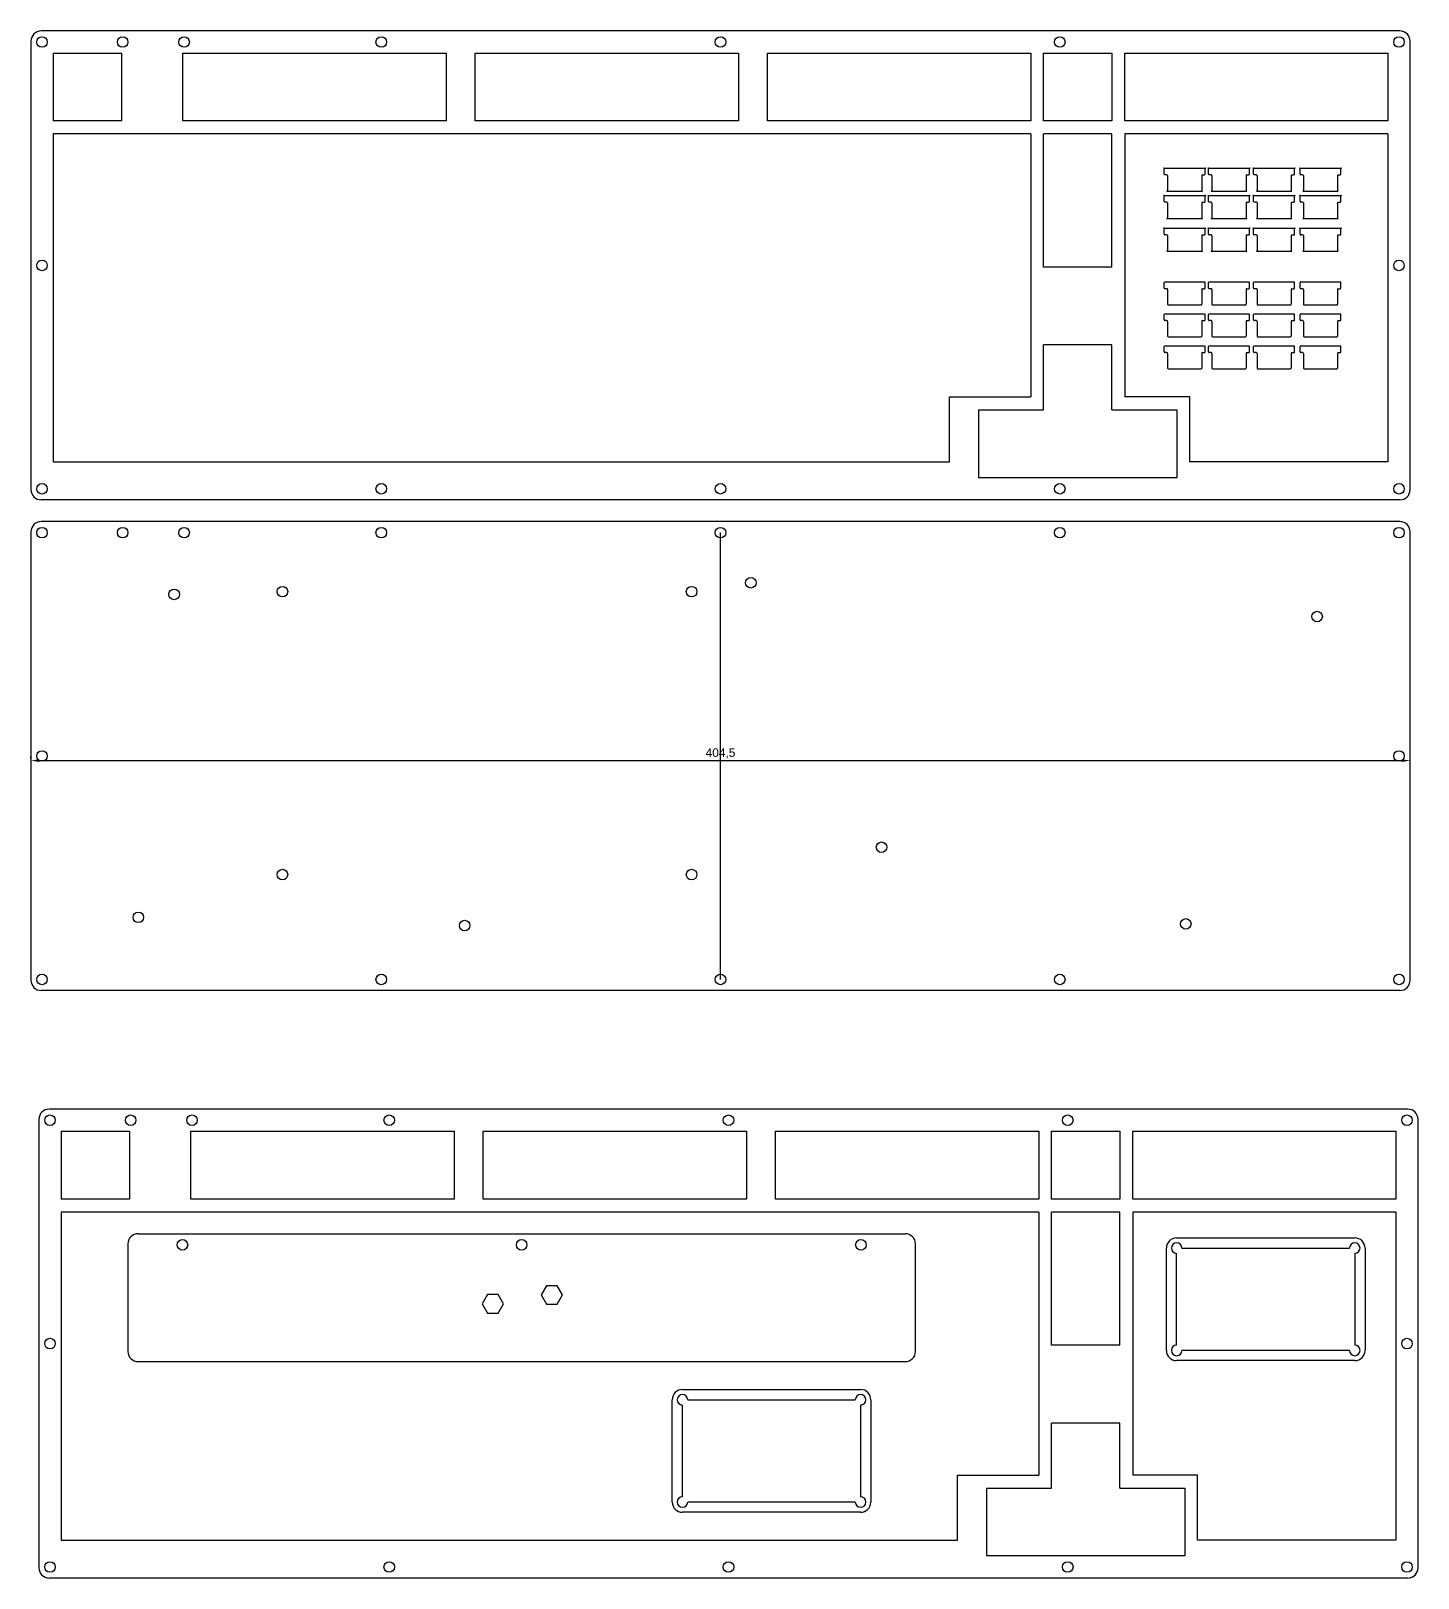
# Model space of a CAD drawing. Header units: millimetres. Extents: x 2268 to 3311, y 1469 to 1923.
# Drawn here: x 2267.8 to 2674.6, y 1468.9 to 1922.7 of the extents above; entities that cross this region are included whole.
import ezdxf

# ---------------------------------------------------------------- set-up
doc = ezdxf.new("R2010")
doc.units = ezdxf.units.MM
doc.styles.get("Standard").update_dxf_attribs({"font": 'arial.ttf'})
doc.dimstyles.new('ISO-25', dxfattribs={"dimtxt": 2.5, "dimasz": 2.5, "dimexe": 1.25, "dimexo": 0.625, "dimtad": 1, "dimtxsty": 'Standard', "dimcen": 2.5, "dimadec": 0, "dimazin": 0, "dimtfac": 1, "dimtmove": 0, "dimatfit": 3, "dimfxl": 1, "dimarcsym": 0})

# ---------------------------------------------------------------- blocks, each defined once
blk = doc.blocks.new('*D2')
at = {"color": 0, "lineweight": -2, "transparency": 16777216}
for p, q in [((2267.79, 1709.27), (2267.79, 1709.9)), ((2270.29, 1708.65), (2669.79, 1708.65)), ((2672.29, 1709.27), (2672.29, 1709.9))]:
    blk.add_line(p, q, dxfattribs=at)
at = {"color": 0, "transparency": 16777216}
for points in [[(2270.29, 1709.06), (2270.29, 1708.23), (2267.79, 1708.65)], [(2669.79, 1709.06), (2669.79, 1708.23), (2672.29, 1708.65)]]:
    blk.add_solid(points, dxfattribs=at)
at = {"layer": 'Defpoints', "color": 0, "transparency": 16777216}
for p in [(2267.79, 1708.65), (2672.29, 1708.65), (2672.29, 1708.65)]:
    blk.add_point(p, dxfattribs=at)
at = {"color": 0, "transparency": 16777216, "insert": (2470.04, 1710.77), "char_height": 2.5, "attachment_point": 5}
blk.add_mtext('404,5', dxfattribs=at)

msp = doc.modelspace()

# ---------------------------------------------------------------- linework, layer by layer
for p, q in [((2669.29, 1922.689), (2270.79, 1922.689)), ((2267.79, 1919.689), (2267.79, 1788.139)), ((2274.29, 1916.189), (2274.29, 1896.279)), ((2274.29, 1916.189), (2294.327, 1916.189)), ((2294.327, 1916.189), (2294.327, 1896.279)), ((2312.377, 1916.189), (2389.575, 1916.189)), ((2312.377, 1896.279), (2312.377, 1916.189)), ((2389.575, 1916.189), (2389.575, 1896.279)), ((2398.102, 1916.189), (2475.302, 1916.189)), ((2398.102, 1896.279), (2398.102, 1916.189)), ((2475.302, 1916.189), (2475.302, 1896.279)), ((2483.827, 1916.189), (2561.027, 1916.189)), ((2483.827, 1896.279), (2483.827, 1916.189)), ((2561.027, 1916.189), (2561.027, 1896.279)), ((2564.788, 1916.189), (2584.838, 1916.189)), ((2564.788, 1896.279), (2564.788, 1916.189)), ((2584.838, 1916.189), (2584.838, 1896.279)), ((2588.602, 1916.189), (2665.79, 1916.189)), ((2588.602, 1896.279), (2588.602, 1916.189)), ((2665.79, 1916.189), (2665.79, 1896.279)), ((2672.29, 1788.139), (2672.29, 1919.689)), ((2294.327, 1896.279), (2274.29, 1896.279)), ((2274.29, 1892.516), (2274.29, 1796.269)), ((2561.027, 1892.516), (2274.29, 1892.516)), ((2389.575, 1896.279), (2312.377, 1896.279)), ((2475.302, 1896.279), (2398.102, 1896.279)), ((2561.027, 1896.279), (2483.827, 1896.279)), ((2561.027, 1892.516), (2561.027, 1815.316)), ((2584.838, 1896.279), (2564.788, 1896.279)), ((2564.788, 1853.416), (2564.788, 1892.516)), ((2584.838, 1892.516), (2564.788, 1892.516)), ((2584.838, 1853.416), (2584.838, 1892.516)), ((2665.79, 1896.279), (2588.602, 1896.279)), ((2588.602, 1892.516), (2588.602, 1815.317)), ((2665.79, 1892.516), (2588.602, 1892.516)), ((2665.79, 1892.516), (2665.79, 1796.269)), ((2599.98, 1882.47), (2612.38, 1882.47)), ((2600.18, 1880.67), (2600.18, 1882.27)), ((2600.98, 1880.47), (2600.38, 1880.47)), ((2601.18, 1880.27), (2601.18, 1875.92)), ((2611.18, 1880.27), (2611.18, 1875.92)), ((2611.38, 1880.47), (2611.98, 1880.47)), ((2612.18, 1880.67), (2612.18, 1882.27)), ((2612.973, 1882.47), (2625.373, 1882.47)), ((2613.173, 1880.67), (2613.173, 1882.27)), ((2613.973, 1880.47), (2613.373, 1880.47)), ((2614.173, 1880.27), (2614.173, 1875.92)), ((2624.173, 1880.27), (2624.173, 1875.92)), ((2624.373, 1880.47), (2624.973, 1880.47)), ((2625.173, 1880.67), (2625.173, 1882.27)), ((2626.199, 1882.47), (2638.599, 1882.47)), ((2626.399, 1880.67), (2626.399, 1882.27)), ((2627.199, 1880.47), (2626.599, 1880.47)), ((2627.399, 1880.27), (2627.399, 1875.92)), ((2637.399, 1880.27), (2637.399, 1875.92)), ((2637.599, 1880.47), (2638.199, 1880.47)), ((2638.399, 1880.67), (2638.399, 1882.27)), ((2639.808, 1882.47), (2652.208, 1882.47)), ((2640.008, 1880.67), (2640.008, 1882.27)), ((2640.808, 1880.47), (2640.208, 1880.47)), ((2641.008, 1880.27), (2641.008, 1875.92)), ((2651.008, 1880.27), (2651.008, 1875.92)), ((2651.208, 1880.47), (2651.808, 1880.47)), ((2652.008, 1880.67), (2652.008, 1882.27)), ((2599.98, 1874.459), (2612.38, 1874.459)), ((2600.98, 1875.72), (2611.38, 1875.72)), ((2612.973, 1874.459), (2625.373, 1874.459)), ((2613.973, 1875.72), (2624.373, 1875.72)), ((2626.199, 1874.459), (2638.599, 1874.459)), ((2627.199, 1875.72), (2637.599, 1875.72)), ((2639.808, 1874.459), (2652.208, 1874.459)), ((2640.808, 1875.72), (2651.208, 1875.72)), ((2600.18, 1872.659), (2600.18, 1874.259)), ((2600.98, 1872.459), (2600.38, 1872.459)), ((2601.18, 1872.259), (2601.18, 1867.909)), ((2611.18, 1872.259), (2611.18, 1867.909)), ((2611.38, 1872.459), (2611.98, 1872.459)), ((2612.18, 1872.659), (2612.18, 1874.259)), ((2613.173, 1872.659), (2613.173, 1874.259)), ((2613.973, 1872.459), (2613.373, 1872.459)), ((2614.173, 1872.259), (2614.173, 1867.909)), ((2624.173, 1872.259), (2624.173, 1867.909)), ((2624.373, 1872.459), (2624.973, 1872.459)), ((2625.173, 1872.659), (2625.173, 1874.259)), ((2626.399, 1872.659), (2626.399, 1874.259)), ((2627.199, 1872.459), (2626.599, 1872.459)), ((2627.399, 1872.259), (2627.399, 1867.909)), ((2637.399, 1872.259), (2637.399, 1867.909)), ((2637.599, 1872.459), (2638.199, 1872.459)), ((2638.399, 1872.659), (2638.399, 1874.259)), ((2640.008, 1872.659), (2640.008, 1874.259)), ((2640.808, 1872.459), (2640.208, 1872.459)), ((2641.008, 1872.259), (2641.008, 1867.909)), ((2651.008, 1872.259), (2651.008, 1867.909)), ((2651.208, 1872.459), (2651.808, 1872.459)), ((2652.008, 1872.659), (2652.008, 1874.259)), ((2600.98, 1867.709), (2611.38, 1867.709)), ((2613.973, 1867.709), (2624.373, 1867.709)), ((2627.199, 1867.709), (2637.599, 1867.709)), ((2640.808, 1867.709), (2651.208, 1867.709)), ((2599.98, 1864.868), (2612.38, 1864.868)), ((2600.18, 1863.068), (2600.18, 1864.668)), ((2600.98, 1862.868), (2600.38, 1862.868)), ((2601.18, 1862.668), (2601.18, 1858.318)), ((2611.18, 1862.668), (2611.18, 1858.318)), ((2611.38, 1862.868), (2611.98, 1862.868)), ((2612.18, 1863.068), (2612.18, 1864.668)), ((2612.973, 1864.868), (2625.373, 1864.868)), ((2613.173, 1863.068), (2613.173, 1864.668)), ((2613.973, 1862.868), (2613.373, 1862.868)), ((2614.173, 1862.668), (2614.173, 1858.318)), ((2624.173, 1862.668), (2624.173, 1858.318)), ((2624.373, 1862.868), (2624.973, 1862.868)), ((2625.173, 1863.068), (2625.173, 1864.668)), ((2626.199, 1864.868), (2638.599, 1864.868)), ((2626.399, 1863.068), (2626.399, 1864.668)), ((2627.199, 1862.868), (2626.599, 1862.868)), ((2627.399, 1862.668), (2627.399, 1858.318)), ((2637.399, 1862.668), (2637.399, 1858.318)), ((2637.599, 1862.868), (2638.199, 1862.868)), ((2638.399, 1863.068), (2638.399, 1864.668)), ((2639.808, 1864.868), (2652.208, 1864.868)), ((2640.008, 1863.068), (2640.008, 1864.668)), ((2640.808, 1862.868), (2640.208, 1862.868)), ((2641.008, 1862.668), (2641.008, 1858.318)), ((2651.008, 1862.668), (2651.008, 1858.318)), ((2651.208, 1862.868), (2651.808, 1862.868)), ((2652.008, 1863.068), (2652.008, 1864.668)), ((2600.98, 1858.118), (2611.38, 1858.118)), ((2613.973, 1858.118), (2624.373, 1858.118)), ((2627.199, 1858.118), (2637.599, 1858.118)), ((2640.808, 1858.118), (2651.208, 1858.118)), ((2584.838, 1853.416), (2564.788, 1853.416)), ((2600.18, 1847.278), (2600.18, 1848.878)), ((2600.38, 1849.078), (2611.98, 1849.078)), ((2612.18, 1847.278), (2612.18, 1848.878)), ((2613.173, 1847.278), (2613.173, 1848.878)), ((2613.373, 1849.078), (2624.973, 1849.078)), ((2625.173, 1847.278), (2625.173, 1848.878)), ((2626.399, 1847.278), (2626.399, 1848.878)), ((2626.599, 1849.078), (2638.199, 1849.078)), ((2638.399, 1847.278), (2638.399, 1848.878)), ((2640.008, 1847.278), (2640.008, 1848.878)), ((2640.208, 1849.078), (2651.808, 1849.078)), ((2652.008, 1847.278), (2652.008, 1848.878)), ((2600.98, 1847.078), (2600.38, 1847.078)), ((2601.18, 1846.878), (2601.18, 1842.528)), ((2611.18, 1846.878), (2611.18, 1842.528)), ((2611.38, 1847.078), (2611.98, 1847.078)), ((2613.973, 1847.078), (2613.373, 1847.078)), ((2614.173, 1846.878), (2614.173, 1842.528)), ((2624.173, 1846.878), (2624.173, 1842.528)), ((2624.373, 1847.078), (2624.973, 1847.078)), ((2627.199, 1847.078), (2626.599, 1847.078)), ((2627.399, 1846.878), (2627.399, 1842.528)), ((2637.399, 1846.878), (2637.399, 1842.528)), ((2637.599, 1847.078), (2638.199, 1847.078)), ((2640.808, 1847.078), (2640.208, 1847.078)), ((2641.008, 1846.878), (2641.008, 1842.528)), ((2651.008, 1846.878), (2651.008, 1842.528)), ((2651.208, 1847.078), (2651.808, 1847.078)), ((2600.18, 1837.904), (2600.18, 1839.504)), ((2600.38, 1839.704), (2611.98, 1839.704)), ((2601.38, 1842.328), (2610.98, 1842.328)), ((2612.18, 1837.904), (2612.18, 1839.504)), ((2613.173, 1837.904), (2613.173, 1839.504)), ((2613.373, 1839.704), (2624.973, 1839.704)), ((2614.373, 1842.328), (2623.973, 1842.328)), ((2625.173, 1837.904), (2625.173, 1839.504)), ((2626.399, 1837.904), (2626.399, 1839.504)), ((2626.599, 1839.704), (2638.199, 1839.704)), ((2627.599, 1842.328), (2637.199, 1842.328)), ((2638.399, 1837.904), (2638.399, 1839.504)), ((2640.008, 1837.904), (2640.008, 1839.504)), ((2640.208, 1839.704), (2651.808, 1839.704)), ((2641.208, 1842.328), (2650.808, 1842.328)), ((2652.008, 1837.904), (2652.008, 1839.504)), ((2600.98, 1837.704), (2600.38, 1837.704)), ((2601.18, 1837.504), (2601.18, 1833.154)), ((2611.18, 1837.504), (2611.18, 1833.154)), ((2611.38, 1837.704), (2611.98, 1837.704)), ((2613.973, 1837.704), (2613.373, 1837.704)), ((2614.173, 1837.504), (2614.173, 1833.154)), ((2624.173, 1837.504), (2624.173, 1833.154)), ((2624.373, 1837.704), (2624.973, 1837.704)), ((2627.199, 1837.704), (2626.599, 1837.704)), ((2627.399, 1837.504), (2627.399, 1833.154)), ((2637.399, 1837.504), (2637.399, 1833.154)), ((2637.599, 1837.704), (2638.199, 1837.704)), ((2640.808, 1837.704), (2640.208, 1837.704)), ((2641.008, 1837.504), (2641.008, 1833.154)), ((2651.008, 1837.504), (2651.008, 1833.154)), ((2651.208, 1837.704), (2651.808, 1837.704)), ((2564.788, 1811.554), (2564.788, 1830.604)), ((2584.838, 1830.604), (2564.788, 1830.604)), ((2584.838, 1811.554), (2584.838, 1830.604)), ((2600.18, 1828.516), (2600.18, 1830.116)), ((2600.38, 1830.316), (2611.98, 1830.316)), ((2601.38, 1832.954), (2610.98, 1832.954)), ((2612.18, 1828.516), (2612.18, 1830.116)), ((2613.173, 1828.516), (2613.173, 1830.116)), ((2613.373, 1830.316), (2624.973, 1830.316)), ((2614.373, 1832.954), (2623.973, 1832.954)), ((2625.173, 1828.516), (2625.173, 1830.116)), ((2626.399, 1828.516), (2626.399, 1830.116)), ((2626.599, 1830.316), (2638.199, 1830.316)), ((2627.599, 1832.954), (2637.199, 1832.954)), ((2638.399, 1828.516), (2638.399, 1830.116)), ((2640.008, 1828.516), (2640.008, 1830.116)), ((2640.208, 1830.316), (2651.808, 1830.316)), ((2641.208, 1832.954), (2650.808, 1832.954)), ((2652.008, 1828.516), (2652.008, 1830.116)), ((2600.98, 1828.316), (2600.38, 1828.316)), ((2601.18, 1828.116), (2601.18, 1823.766)), ((2611.18, 1828.116), (2611.18, 1823.766)), ((2611.38, 1828.316), (2611.98, 1828.316)), ((2613.973, 1828.316), (2613.373, 1828.316)), ((2614.173, 1828.116), (2614.173, 1823.766)), ((2624.173, 1828.116), (2624.173, 1823.766)), ((2624.373, 1828.316), (2624.973, 1828.316)), ((2627.199, 1828.316), (2626.599, 1828.316)), ((2627.399, 1828.116), (2627.399, 1823.766)), ((2637.399, 1828.116), (2637.399, 1823.766)), ((2637.599, 1828.316), (2638.199, 1828.316)), ((2640.808, 1828.316), (2640.208, 1828.316)), ((2641.008, 1828.116), (2641.008, 1823.766)), ((2651.008, 1828.116), (2651.008, 1823.766)), ((2651.208, 1828.316), (2651.808, 1828.316)), ((2601.38, 1823.566), (2610.98, 1823.566)), ((2614.373, 1823.566), (2623.973, 1823.566)), ((2627.599, 1823.566), (2637.199, 1823.566)), ((2641.208, 1823.566), (2650.808, 1823.566)), ((2537.214, 1796.269), (2537.214, 1815.316)), ((2537.214, 1815.316), (2561.027, 1815.316)), ((2545.738, 1811.554), (2545.738, 1791.639)), ((2545.738, 1811.554), (2564.788, 1811.554)), ((2584.838, 1811.554), (2603.888, 1811.554)), ((2607.652, 1815.317), (2588.602, 1815.317)), ((2603.888, 1811.554), (2603.888, 1791.639)), ((2607.652, 1796.269), (2607.652, 1815.317)), ((2274.29, 1796.269), (2537.214, 1796.269)), ((2665.79, 1796.269), (2607.652, 1796.269)), ((2603.888, 1791.639), (2545.738, 1791.639)), ((2669.29, 1785.139), (2270.79, 1785.139)), ((2267.79, 1775.763), (2267.79, 1644.213)), ((2669.29, 1778.763), (2270.79, 1778.763)), ((2470.04, 1644.463), (2470.04, 1775.513)), ((2672.29, 1644.213), (2672.29, 1775.763)), ((2669.29, 1641.213), (2270.79, 1641.213)), ((2270.118, 1603.402), (2270.118, 1471.852)), ((2671.618, 1606.402), (2273.118, 1606.402)), ((2674.618, 1471.852), (2674.618, 1603.402)), ((2276.618, 1599.902), (2276.618, 1579.992)), ((2276.618, 1599.902), (2296.654, 1599.902)), ((2296.654, 1599.902), (2296.654, 1579.992)), ((2314.704, 1599.902), (2391.903, 1599.902)), ((2314.704, 1579.992), (2314.704, 1599.902)), ((2391.903, 1599.902), (2391.903, 1579.992)), ((2400.43, 1599.902), (2477.63, 1599.902)), ((2400.43, 1579.992), (2400.43, 1599.902)), ((2477.63, 1599.902), (2477.63, 1579.992)), ((2486.155, 1599.902), (2563.355, 1599.902)), ((2486.155, 1579.992), (2486.155, 1599.902)), ((2563.355, 1599.902), (2563.355, 1579.992)), ((2567.116, 1599.902), (2587.166, 1599.902)), ((2567.116, 1579.992), (2567.116, 1599.902)), ((2587.166, 1599.902), (2587.166, 1579.992)), ((2590.93, 1599.902), (2668.118, 1599.902)), ((2590.93, 1579.992), (2590.93, 1599.902)), ((2668.118, 1599.902), (2668.118, 1579.992)), ((2296.654, 1579.992), (2276.618, 1579.992)), ((2391.903, 1579.992), (2314.704, 1579.992)), ((2477.63, 1579.992), (2400.43, 1579.992)), ((2563.355, 1579.992), (2486.155, 1579.992)), ((2587.166, 1579.992), (2567.116, 1579.992)), ((2668.118, 1579.992), (2590.93, 1579.992)), ((2276.618, 1576.229), (2276.618, 1479.982)), ((2563.354, 1576.229), (2276.618, 1576.229)), ((2563.354, 1576.229), (2563.354, 1499.029)), ((2567.116, 1537.129), (2567.116, 1576.229)), ((2587.166, 1576.229), (2567.116, 1576.229)), ((2587.166, 1537.129), (2587.166, 1576.229)), ((2590.93, 1576.229), (2590.93, 1499.03)), ((2668.118, 1576.229), (2590.93, 1576.229)), ((2668.118, 1576.229), (2668.118, 1479.982)), ((2296.218, 1566.852), (2296.218, 1535.338)), ((2299.218, 1569.852), (2524.218, 1569.852)), ((2527.218, 1535.338), (2527.218, 1566.852)), ((2603.807, 1568.639), (2656.059, 1568.639)), ((2600.807, 1535.639), (2600.807, 1565.639)), ((2603.807, 1537.189), (2603.807, 1564.089)), ((2605.357, 1565.639), (2654.509, 1565.639)), ((2656.059, 1564.089), (2656.059, 1537.189)), ((2659.059, 1565.639), (2659.059, 1535.639)), ((2587.166, 1537.129), (2567.116, 1537.129)), ((2654.509, 1535.639), (2605.357, 1535.639)), ((2299.218, 1532.338), (2524.218, 1532.338)), ((2656.059, 1532.639), (2603.807, 1532.639)), ((2455.869, 1491.161), (2455.869, 1521.161)), ((2458.869, 1524.161), (2511.121, 1524.161)), ((2460.419, 1521.161), (2509.571, 1521.161)), ((2514.121, 1521.161), (2514.121, 1491.161)), ((2458.869, 1492.711), (2458.869, 1519.611)), ((2511.121, 1519.611), (2511.121, 1492.711)), ((2567.116, 1495.267), (2567.116, 1514.317)), ((2587.166, 1514.317), (2567.116, 1514.317)), ((2587.166, 1495.267), (2587.166, 1514.317)), ((2539.542, 1479.982), (2539.542, 1499.029)), ((2539.542, 1499.029), (2563.354, 1499.029)), ((2609.98, 1499.03), (2590.93, 1499.03)), ((2609.98, 1479.982), (2609.98, 1499.03)), ((2548.066, 1495.267), (2548.066, 1475.352)), ((2548.066, 1495.267), (2567.116, 1495.267)), ((2587.166, 1495.267), (2606.216, 1495.267)), ((2606.216, 1495.267), (2606.216, 1475.352)), ((2509.571, 1491.161), (2460.419, 1491.161)), ((2511.121, 1488.161), (2458.869, 1488.161)), ((2276.618, 1479.982), (2539.542, 1479.982)), ((2668.118, 1479.982), (2609.98, 1479.982)), ((2606.216, 1475.352), (2548.066, 1475.352)), ((2671.618, 1468.852), (2273.118, 1468.852))]:
    msp.add_line(p, q)
for points in [[(2419.032, 1554.611), (2417.467, 1551.901), (2419.032, 1549.191), (2422.161, 1549.191), (2423.726, 1551.901), (2422.161, 1554.611)], [(2401.668, 1552.007), (2400.104, 1549.297), (2401.668, 1546.587), (2404.797, 1546.587), (2406.362, 1549.297), (2404.797, 1552.007)]]:
    msp.add_lwpolyline(points, close=True)
for centre in [(2271.04, 1919.439), (2271.04, 1919.439), (2294.703, 1919.439), (2312.703, 1919.439), (2370.54, 1919.439), (2470.04, 1919.439), (2569.54, 1919.439), (2669.04, 1919.439), (2669.04, 1919.439), (2271.04, 1853.914), (2669.04, 1853.914), (2271.04, 1788.389), (2370.54, 1788.389), (2470.04, 1788.389), (2569.54, 1788.389), (2669.04, 1788.389), (2271.04, 1775.513), (2271.04, 1775.513), (2294.703, 1775.513), (2312.703, 1775.513), (2370.54, 1775.513), (2370.54, 1775.513), (2370.54, 1775.513), (2370.54, 1775.513), (2470.04, 1775.513), (2470.04, 1775.513), (2470.04, 1775.513), (2470.04, 1775.513), (2569.54, 1775.513), (2569.54, 1775.513), (2569.54, 1775.513), (2569.54, 1775.513), (2669.04, 1775.513), (2669.04, 1775.513), (2478.918, 1760.812), (2309.804, 1757.407), (2341.555, 1758.208), (2461.555, 1758.208), (2645.013, 1750.891), (2271.04, 1709.988), (2669.04, 1709.988), (2517.278, 1683.234), (2341.555, 1675.208), (2461.555, 1675.208), (2299.297, 1662.666), (2394.991, 1660.261), (2606.495, 1660.746), (2271.04, 1644.463), (2370.54, 1644.463), (2470.04, 1644.463), (2569.54, 1644.463), (2669.04, 1644.463), (2273.368, 1603.152), (2273.368, 1603.152), (2297.031, 1603.152), (2315.031, 1603.152), (2372.868, 1603.152), (2472.368, 1603.152), (2571.868, 1603.152), (2671.368, 1603.152), (2671.368, 1603.152), (2312.218, 1566.602), (2312.218, 1566.602), (2312.218, 1566.602), (2312.218, 1566.602), (2411.718, 1566.602), (2411.718, 1566.602), (2411.718, 1566.602), (2411.718, 1566.602), (2511.218, 1566.602), (2511.218, 1566.602), (2511.218, 1566.602), (2511.218, 1566.602), (2273.368, 1537.627), (2671.368, 1537.627), (2273.368, 1472.102), (2372.868, 1472.102), (2472.368, 1472.102), (2571.868, 1472.102), (2671.368, 1472.102)]:
    msp.add_circle(centre, 1.55)
for centre, radius, start, end in [((2270.79, 1919.689), 3, 90, 180), ((2669.29, 1919.689), 3, 0, 90), ((2599.98, 1882.27), 0.2, 0, 90), ((2600.38, 1880.67), 0.2, 180, 270), ((2600.98, 1880.27), 0.2, 0, 90), ((2611.38, 1880.27), 0.2, 90, 180), ((2611.98, 1880.67), 0.2, 270, 0), ((2612.38, 1882.27), 0.2, 90, 180), ((2612.973, 1882.27), 0.2, 0, 90), ((2613.373, 1880.67), 0.2, 180, 270), ((2613.973, 1880.27), 0.2, 0, 90), ((2624.373, 1880.27), 0.2, 90, 180), ((2624.973, 1880.67), 0.2, 270, 0), ((2625.373, 1882.27), 0.2, 90, 180), ((2626.199, 1882.27), 0.2, 0, 90), ((2626.599, 1880.67), 0.2, 180, 270), ((2627.199, 1880.27), 0.2, 0, 90), ((2637.599, 1880.27), 0.2, 90, 180), ((2638.199, 1880.67), 0.2, 270, 0), ((2638.599, 1882.27), 0.2, 90, 180), ((2639.808, 1882.27), 0.2, 0, 90), ((2640.208, 1880.67), 0.2, 180, 270), ((2640.808, 1880.27), 0.2, 0, 90), ((2651.208, 1880.27), 0.2, 90, 180), ((2651.808, 1880.67), 0.2, 270, 0), ((2652.208, 1882.27), 0.2, 90, 180), ((2599.98, 1874.259), 0.2, 0, 90), ((2600.98, 1875.92), 0.2, 270, 0), ((2611.38, 1875.92), 0.2, 180, 270), ((2612.38, 1874.259), 0.2, 90, 180), ((2612.973, 1874.259), 0.2, 0, 90), ((2613.973, 1875.92), 0.2, 270, 0), ((2624.373, 1875.92), 0.2, 180, 270), ((2625.373, 1874.259), 0.2, 90, 180), ((2626.199, 1874.259), 0.2, 0, 90), ((2627.199, 1875.92), 0.2, 270, 0), ((2637.599, 1875.92), 0.2, 180, 270), ((2638.599, 1874.259), 0.2, 90, 180), ((2639.808, 1874.259), 0.2, 0, 90), ((2640.808, 1875.92), 0.2, 270, 0), ((2651.208, 1875.92), 0.2, 180, 270), ((2652.208, 1874.259), 0.2, 90, 180), ((2600.38, 1872.659), 0.2, 180, 270), ((2600.98, 1872.259), 0.2, 0, 90), ((2611.38, 1872.259), 0.2, 90, 180), ((2611.98, 1872.659), 0.2, 270, 0), ((2613.373, 1872.659), 0.2, 180, 270), ((2613.973, 1872.259), 0.2, 0, 90), ((2624.373, 1872.259), 0.2, 90, 180), ((2624.973, 1872.659), 0.2, 270, 0), ((2626.599, 1872.659), 0.2, 180, 270), ((2627.199, 1872.259), 0.2, 0, 90), ((2637.599, 1872.259), 0.2, 90, 180), ((2638.199, 1872.659), 0.2, 270, 0), ((2640.208, 1872.659), 0.2, 180, 270), ((2640.808, 1872.259), 0.2, 0, 90), ((2651.208, 1872.259), 0.2, 90, 180), ((2651.808, 1872.659), 0.2, 270, 0), ((2600.98, 1867.909), 0.2, 270, 0), ((2611.38, 1867.909), 0.2, 180, 270), ((2613.973, 1867.909), 0.2, 270, 0), ((2624.373, 1867.909), 0.2, 180, 270), ((2627.199, 1867.909), 0.2, 270, 0), ((2637.599, 1867.909), 0.2, 180, 270), ((2640.808, 1867.909), 0.2, 270, 0), ((2651.208, 1867.909), 0.2, 180, 270), ((2599.98, 1864.668), 0.2, 0, 90), ((2600.38, 1863.068), 0.2, 180, 270), ((2600.98, 1862.668), 0.2, 0, 90), ((2611.38, 1862.668), 0.2, 90, 180), ((2611.98, 1863.068), 0.2, 270, 0), ((2612.38, 1864.668), 0.2, 90, 180), ((2612.973, 1864.668), 0.2, 0, 90), ((2613.373, 1863.068), 0.2, 180, 270), ((2613.973, 1862.668), 0.2, 0, 90), ((2624.373, 1862.668), 0.2, 90, 180), ((2624.973, 1863.068), 0.2, 270, 0), ((2625.373, 1864.668), 0.2, 90, 180), ((2626.199, 1864.668), 0.2, 0, 90), ((2626.599, 1863.068), 0.2, 180, 270), ((2627.199, 1862.668), 0.2, 0, 90), ((2637.599, 1862.668), 0.2, 90, 180), ((2638.199, 1863.068), 0.2, 270, 0), ((2638.599, 1864.668), 0.2, 90, 180), ((2639.808, 1864.668), 0.2, 0, 90), ((2640.208, 1863.068), 0.2, 180, 270), ((2640.808, 1862.668), 0.2, 0, 90), ((2651.208, 1862.668), 0.2, 90, 180), ((2651.808, 1863.068), 0.2, 270, 0), ((2652.208, 1864.668), 0.2, 90, 180), ((2600.98, 1858.318), 0.2, 270, 0), ((2611.38, 1858.318), 0.2, 180, 270), ((2613.973, 1858.318), 0.2, 270, 0), ((2624.373, 1858.318), 0.2, 180, 270), ((2627.199, 1858.318), 0.2, 270, 0), ((2637.599, 1858.318), 0.2, 180, 270), ((2640.808, 1858.318), 0.2, 270, 0), ((2651.208, 1858.318), 0.2, 180, 270), ((2600.38, 1848.878), 0.2, 90, 180), ((2600.38, 1847.278), 0.2, 180, 270), ((2611.98, 1848.878), 0.2, 0, 90), ((2611.98, 1847.278), 0.2, 270, 0), ((2613.373, 1848.878), 0.2, 90, 180), ((2613.373, 1847.278), 0.2, 180, 270), ((2624.973, 1848.878), 0.2, 0, 90), ((2624.973, 1847.278), 0.2, 270, 0), ((2626.599, 1848.878), 0.2, 90, 180), ((2626.599, 1847.278), 0.2, 180, 270), ((2638.199, 1848.878), 0.2, 0, 90), ((2638.199, 1847.278), 0.2, 270, 0), ((2640.208, 1848.878), 0.2, 90, 180), ((2640.208, 1847.278), 0.2, 180, 270), ((2651.808, 1848.878), 0.2, 0, 90), ((2651.808, 1847.278), 0.2, 270, 0), ((2600.98, 1846.878), 0.2, 0, 90), ((2611.38, 1846.878), 0.2, 90, 180), ((2613.973, 1846.878), 0.2, 0, 90), ((2624.373, 1846.878), 0.2, 90, 180), ((2627.199, 1846.878), 0.2, 0, 90), ((2637.599, 1846.878), 0.2, 90, 180), ((2640.808, 1846.878), 0.2, 0, 90), ((2651.208, 1846.878), 0.2, 90, 180), ((2600.38, 1839.504), 0.2, 90, 180), ((2601.38, 1842.528), 0.2, 180, 270), ((2610.98, 1842.528), 0.2, 270, 0), ((2611.98, 1839.504), 0.2, 0, 90), ((2613.373, 1839.504), 0.2, 90, 180), ((2614.373, 1842.528), 0.2, 180, 270), ((2623.973, 1842.528), 0.2, 270, 0), ((2624.973, 1839.504), 0.2, 0, 90), ((2626.599, 1839.504), 0.2, 90, 180), ((2627.599, 1842.528), 0.2, 180, 270), ((2637.199, 1842.528), 0.2, 270, 0), ((2638.199, 1839.504), 0.2, 0, 90), ((2640.208, 1839.504), 0.2, 90, 180), ((2641.208, 1842.528), 0.2, 180, 270), ((2650.808, 1842.528), 0.2, 270, 0), ((2651.808, 1839.504), 0.2, 0, 90), ((2600.38, 1837.904), 0.2, 180, 270), ((2600.98, 1837.504), 0.2, 0, 90), ((2611.38, 1837.504), 0.2, 90, 180), ((2611.98, 1837.904), 0.2, 270, 0), ((2613.373, 1837.904), 0.2, 180, 270), ((2613.973, 1837.504), 0.2, 0, 90), ((2624.373, 1837.504), 0.2, 90, 180), ((2624.973, 1837.904), 0.2, 270, 0), ((2626.599, 1837.904), 0.2, 180, 270), ((2627.199, 1837.504), 0.2, 0, 90), ((2637.599, 1837.504), 0.2, 90, 180), ((2638.199, 1837.904), 0.2, 270, 0), ((2640.208, 1837.904), 0.2, 180, 270), ((2640.808, 1837.504), 0.2, 0, 90), ((2651.208, 1837.504), 0.2, 90, 180), ((2651.808, 1837.904), 0.2, 270, 0), ((2600.38, 1830.116), 0.2, 90, 180), ((2601.38, 1833.154), 0.2, 180, 270), ((2610.98, 1833.154), 0.2, 270, 0), ((2611.98, 1830.116), 0.2, 0, 90), ((2613.373, 1830.116), 0.2, 90, 180), ((2614.373, 1833.154), 0.2, 180, 270), ((2623.973, 1833.154), 0.2, 270, 0), ((2624.973, 1830.116), 0.2, 0, 90), ((2626.599, 1830.116), 0.2, 90, 180), ((2627.599, 1833.154), 0.2, 180, 270), ((2637.199, 1833.154), 0.2, 270, 0), ((2638.199, 1830.116), 0.2, 0, 90), ((2640.208, 1830.116), 0.2, 90, 180), ((2641.208, 1833.154), 0.2, 180, 270), ((2650.808, 1833.154), 0.2, 270, 0), ((2651.808, 1830.116), 0.2, 0, 90), ((2600.38, 1828.516), 0.2, 180, 270), ((2600.98, 1828.116), 0.2, 0, 90), ((2611.38, 1828.116), 0.2, 90, 180), ((2611.98, 1828.516), 0.2, 270, 0), ((2613.373, 1828.516), 0.2, 180, 270), ((2613.973, 1828.116), 0.2, 0, 90), ((2624.373, 1828.116), 0.2, 90, 180), ((2624.973, 1828.516), 0.2, 270, 0), ((2626.599, 1828.516), 0.2, 180, 270), ((2627.199, 1828.116), 0.2, 0, 90), ((2637.599, 1828.116), 0.2, 90, 180), ((2638.199, 1828.516), 0.2, 270, 0), ((2640.208, 1828.516), 0.2, 180, 270), ((2640.808, 1828.116), 0.2, 0, 90), ((2651.208, 1828.116), 0.2, 90, 180), ((2651.808, 1828.516), 0.2, 270, 0), ((2601.38, 1823.766), 0.2, 180, 270), ((2610.98, 1823.766), 0.2, 270, 0), ((2614.373, 1823.766), 0.2, 180, 270), ((2623.973, 1823.766), 0.2, 270, 0), ((2627.599, 1823.766), 0.2, 180, 270), ((2637.199, 1823.766), 0.2, 270, 0), ((2641.208, 1823.766), 0.2, 180, 270), ((2650.808, 1823.766), 0.2, 270, 0), ((2270.79, 1788.139), 3, 180, 270), ((2669.29, 1788.139), 3, 270, 0), ((2270.79, 1775.763), 3, 90, 180), ((2669.29, 1775.763), 3, 0, 90), ((2270.79, 1644.213), 3, 180, 270), ((2669.29, 1644.213), 3, 270, 0), ((2273.118, 1603.402), 3, 90, 180), ((2671.618, 1603.402), 3, 0, 90), ((2299.218, 1566.852), 3, 90, 180), ((2524.218, 1566.852), 3, 0, 90), ((2603.807, 1565.639), 3, 90, 180), ((2603.807, 1565.639), 1.55, 0, 270), ((2656.059, 1565.639), 1.55, 270, 180), ((2656.059, 1565.639), 3, 0, 90), ((2299.218, 1535.338), 3, 180, 270), ((2524.218, 1535.338), 3, 270, 0), ((2603.807, 1535.639), 3, 180, 270), ((2603.807, 1535.639), 1.55, 90, 0), ((2656.059, 1535.639), 1.55, 180, 90), ((2656.059, 1535.639), 3, 270, 0), ((2458.869, 1521.161), 3, 90, 180), ((2458.869, 1521.161), 1.55, 0, 270), ((2511.121, 1521.161), 1.55, 270, 180), ((2511.121, 1521.161), 3, 0, 90), ((2458.869, 1491.161), 3, 180, 270), ((2458.869, 1491.161), 1.55, 90, 0), ((2511.121, 1491.161), 1.55, 180, 90), ((2511.121, 1491.161), 3, 270, 0), ((2273.118, 1471.852), 3, 180, 270), ((2671.618, 1471.852), 3, 270, 0)]:
    msp.add_arc(centre, radius, start, end)

# ---------------------------------------------------------------- dimensions: what is measured, and where the dimension line sits
dim = msp.add_linear_dim(base=(2672.29, 1708.646), p1=(2267.79, 1708.646), p2=(2672.29, 1708.646), dimstyle='ISO-25')
dim.commit()
dim.dimension.update_dxf_attribs({"geometry": '*D2', "text_midpoint": (2470.04, 1710.773)})

doc.saveas('drawing.dxf')
